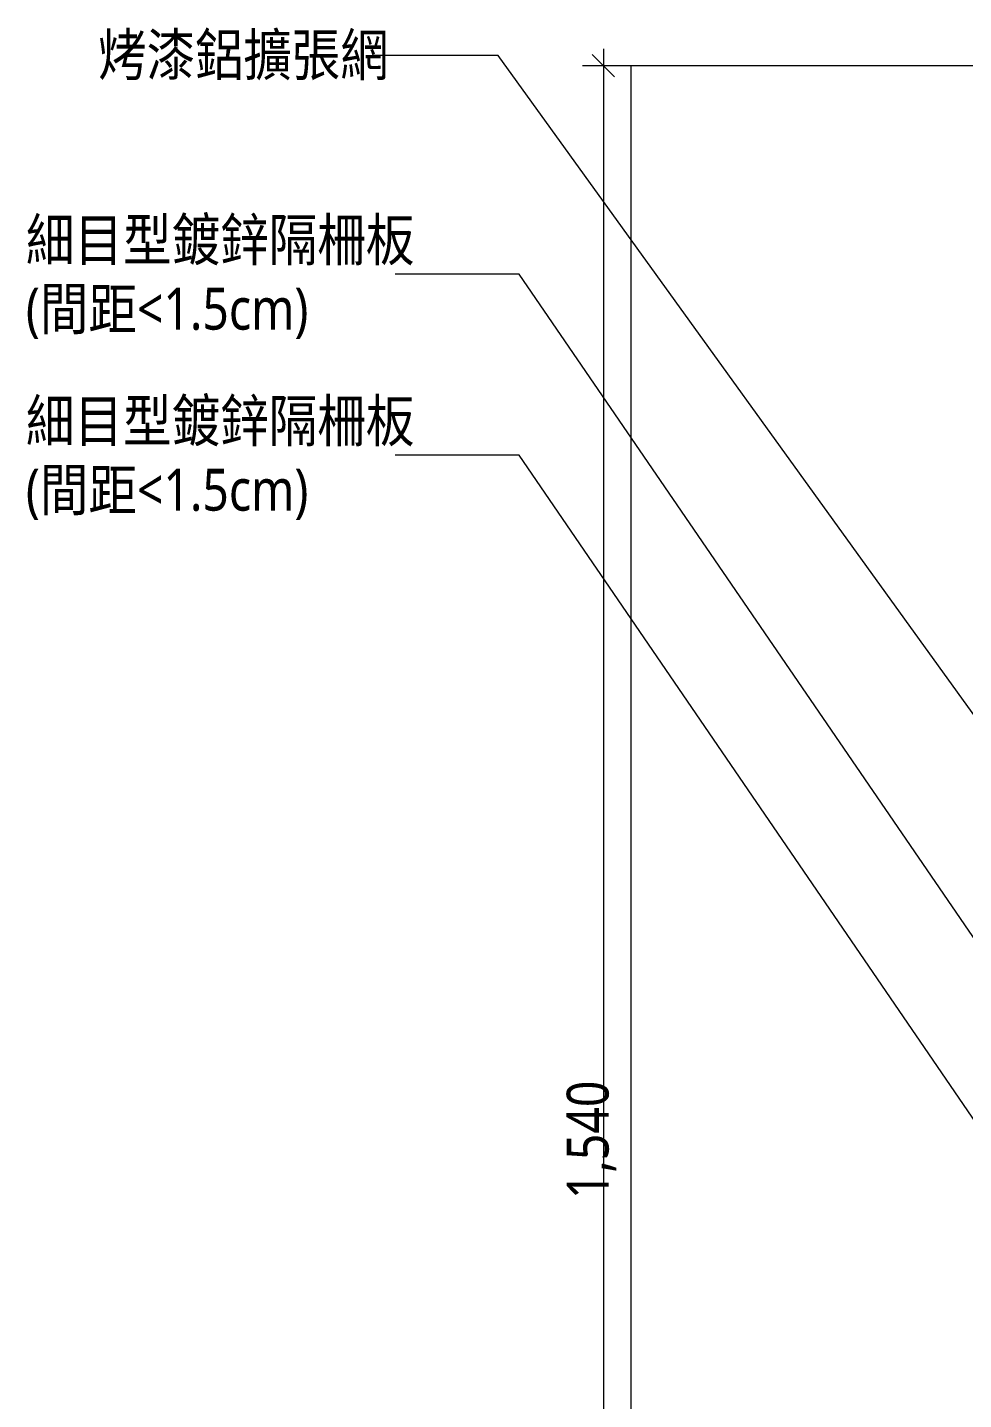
# Model space of a CAD drawing. Extents: x -18489 to 27370, y -8745 to 11880.
# Drawn here: x -10484 to -9814, y -8160 to -7176 of the extents above; entities that cross this region are included whole.
import ezdxf

# ---------------------------------------------------------------- set-up
doc = ezdxf.new("R2010")
doc.units = 0
doc.header["$LTSCALE"] = 100
for name, color, linetype in [('188K-SM-07-F10-MECH-WWR-PIPE-Y2257103$0$2_管橋東西向 短剖面圖_4_A-DIM.Newcub', 7, 'Continuous'), ('188K-SM-07-F10-MECH-WWR-PIPE-Y2257103$0$2_管橋東西向 短剖面圖_4_A-TEXT.Newcub', 7, 'Continuous'), ('188K-SM-07-F10-MECH-WWR-PIPE-Y2257103$0$2_管橋東西向 短剖面圖_4_S-管橋立面.Newcub', 7, 'Continuous')]:
    doc.layers.add(name, color=color, linetype=linetype)
doc.styles.add('188K-SM-07-F10-MECH-WWR-PIPE-Y2257103$0$Standard', font='arial.ttf')

# ---------------------------------------------------------------- blocks, each defined once
blk = doc.blocks.new('188K-SM-07-F10-MECH-WWR-PIPE-Y2257103')
at = {"layer": '188K-SM-07-F10-MECH-WWR-PIPE-Y2257103$0$2_管橋東西向 短剖面圖_4_A-DIM.Newcub', "color": 3, "lineweight": 0, "ltscale": 10}
blk.add_line((-10063.73, -7211.63), (-10079.73, -7195.63), dxfattribs=at)
at = {"layer": '188K-SM-07-F10-MECH-WWR-PIPE-Y2257103$0$2_管橋東西向 短剖面圖_4_A-DIM.Newcub', "color": 12, "lineweight": 0, "ltscale": 10}
for p, q in [((-10071.73, -7191.63), (-10071.73, -7203.63)), ((-10086.73, -7203.63), (-10021.73, -7203.63)), ((-10071.73, -7203.63), (-10071.72, -8743.63))]:
    blk.add_line(p, q, dxfattribs=at)
at = {"layer": '188K-SM-07-F10-MECH-WWR-PIPE-Y2257103$0$2_管橋東西向 短剖面圖_4_A-TEXT.Newcub', "color": 12, "lineweight": 0, "ltscale": 10}
for p, q in [((-10147.05, -7196.37), (-10235.82, -7196.37)), ((-9793.97, -7686.02), (-10147.05, -7196.37)), ((-10132.05, -7353.08), (-10220.82, -7353.08)), ((-9625.34, -8093.23), (-10132.05, -7353.08)), ((-10132.05, -7482.79), (-10220.82, -7482.79)), ((-9738.57, -8058.22), (-10132.05, -7482.79))]:
    blk.add_line(p, q, dxfattribs=at)
at = {"layer": '188K-SM-07-F10-MECH-WWR-PIPE-Y2257103$0$2_管橋東西向 短剖面圖_4_S-管橋立面.Newcub', "color": 8, "lineweight": 0, "ltscale": 10}
for q in [(-10052.05, -8334.63), (-9763.05, -7203.63)]:
    blk.add_line((-10052.05, -7203.63), q, dxfattribs=at)
at = {"layer": '188K-SM-07-F10-MECH-WWR-PIPE-Y2257103$0$2_管橋東西向 短剖面圖_4_A-DIM.Newcub', "color": 3, "linetype": 'Continuous', "lineweight": 0, "insert": (-10062.56, -8015.86), "char_height": 30, "attachment_point": 7, "rotation": 90.00025, "style": '188K-SM-07-F10-MECH-WWR-PIPE-Y2257103$0$Standard'}
blk.add_mtext('\\A1;{\\W0.850000x;\\pql;\\fMicrosoft JhengHei|b0|i0|c136|p34;1,540}', dxfattribs=at)
at = {"layer": '188K-SM-07-F10-MECH-WWR-PIPE-Y2257103$0$2_管橋東西向 短剖面圖_4_A-TEXT.Newcub', "color": 8, "linetype": 'Continuous', "lineweight": 0, "insert": (-10433.6, -7197.57), "char_height": 29.8926, "attachment_point": 4, "style": '188K-SM-07-F10-MECH-WWR-PIPE-Y2257103$0$Standard'}
blk.add_mtext('\\A1;{\\W0.850000x;\\pql;\\fMicrosoft JhengHei|b0|i0|c136|p34;烤漆鋁擴張網}', dxfattribs=at)
at = {"layer": '188K-SM-07-F10-MECH-WWR-PIPE-Y2257103$0$2_管橋東西向 短剖面圖_4_A-TEXT.Newcub', "color": 4, "linetype": 'Continuous', "lineweight": 0, "char_height": 30, "attachment_point": 4, "line_spacing_factor": 0.987639, "style": '188K-SM-07-F10-MECH-WWR-PIPE-Y2257103$0$Standard'}
for insert in [(-10485.47, -7356.49), (-10485.47, -7486.2)]:
    blk.add_mtext('\\A1;{\\W0.850000x;\\pql;\\fMicrosoft JhengHei|b0|i0|c136|p34;細目型鍍鋅隔柵板\\P\\pql;\\fMicrosoft JhengHei|b0|i0|c136|p34;(間距<1.5cm)}', dxfattribs=dict(at, insert=insert))

msp = doc.modelspace()

# ---------------------------------------------------------------- block references
msp.add_blockref('188K-SM-07-F10-MECH-WWR-PIPE-Y2257103', (0, 0))

doc.saveas('drawing.dxf')
